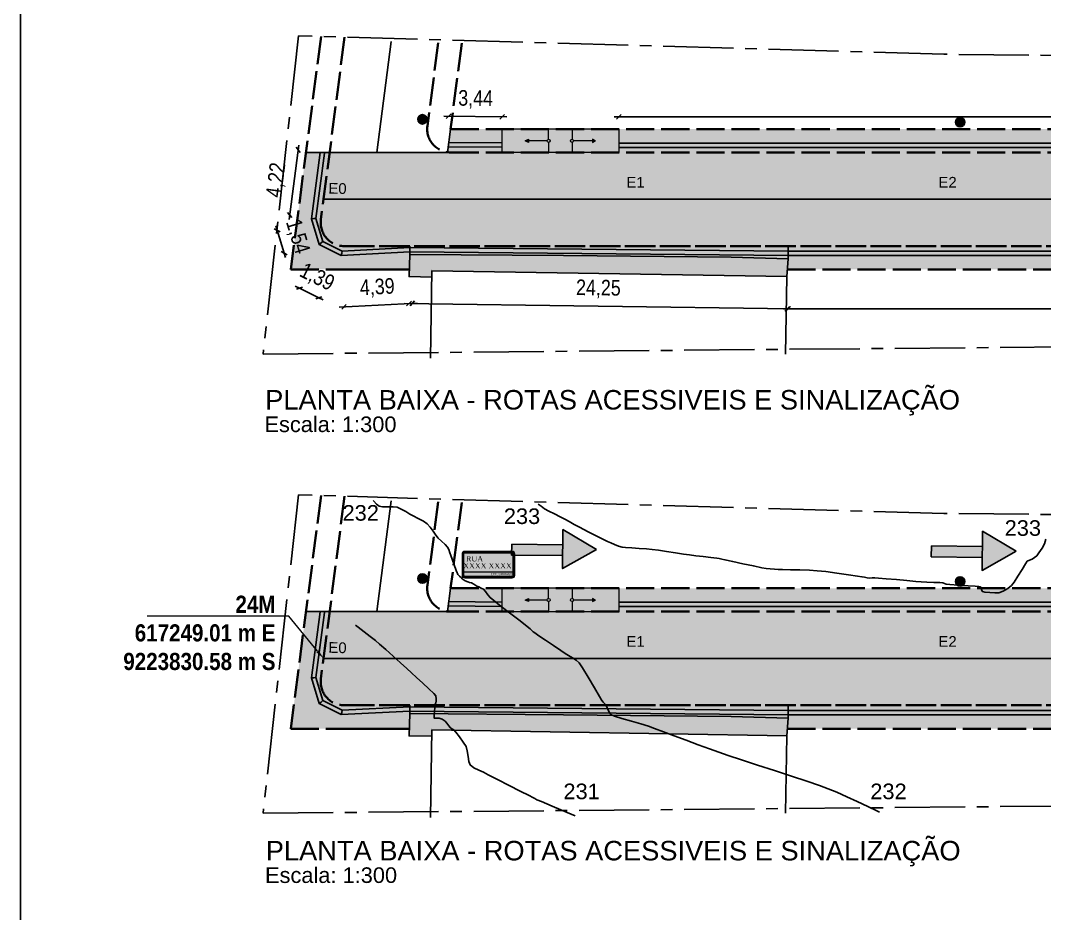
# Model space of a CAD drawing. Header units: feet. Extents: x 203667 to 205527, y 9204857 to 9205156.
# Drawn here: x 205102.5 to 205168.2, y 9205004.1 to 9205061.3 of the extents above; entities that cross this region are included whole.
import ezdxf
from ezdxf import colors
from ezdxf.entities.mleader import LeaderData, LeaderLine
from ezdxf.enums import TextEntityAlignment as Align
from ezdxf.math import Vec2, Vec3

# ---------------------------------------------------------------- set-up
doc = ezdxf.new("R2010")
doc.units = ezdxf.units.FT
doc.header["$LTSCALE"] = 0.3
doc.header["$MEASUREMENT"] = 0
for name, pattern in [('ACAD_ISO02W100', [15, 12, -3]), ('CENTER2', [1.125, 0.75, -0.125, 0.125, -0.125]), ('CONTINUO', [0])]:
    doc.linetypes.add(name, pattern=pattern)
for name, color, linetype in [('_EIXO PROJETADO', 2, 'Continuous'), ('C-ROAD-CNTR-N', 92, 'Continuous'), ('C1-HM-CURVA_INTERMEDIARIA', 3, 'Continuous'), ('CALÇADA', 3, 'Continuous'), ('Calçada Projetada', 20, 'Continuous'), ('cotas1', 7, 'Continuous'), ('Edificação Existente', 1, 'Continuous'), ('Estacas', 7, 'CONTINUO'), ('F-HZ-ESTACA', 98, 'Continuous'), ('Pavimento projetado', 51, 'Continuous'), ('PONTOS_SUBSTITUIDOS', 7, 'Continuous'), ('Poste e Rede Elétrica', 6, 'Continuous'), ('SINALIZACAO', 1, 'Continuous'), ('TEXTOS', 7, 'Continuous')]:
    doc.layers.add(name, color=color, linetype=linetype)
for name, color, linetype, lineweight in [('Alvenaria de 1 Vez', 6, 'ACAD_ISO02W100', 35), ('Cotas Acessibilidade', 5, 'Continuous', 25), ('Cotas Calçadas', 7, 'Continuous', 25), ('Detalhe 2', 1, 'Continuous', 18), ('MEIO FIO PROJETADO', 7, 'ACAD_ISO02W100', 35), ('PENA015', 1, 'Continuous', 15)]:
    doc.layers.add(name, color=color, linetype=linetype, lineweight=lineweight)
doc.styles.add('Arial', font='arial.ttf')
doc.styles.add('COTAS', font='ariblk.ttf', dxfattribs={"width": 0.75})
doc.styles.add('PONTOS_DADOS', font='BOOKOS.TTF')
doc.styles.add('Roman', font='arial.ttf', dxfattribs={"height": 2})
doc.styles.add('TARCISIO', font='swissci.ttf')
doc.dimstyles.new('Cota Piso Tatil', dxfattribs={"dimtxt": 1, "dimasz": 0.3, "dimexe": 1, "dimexo": 1, "dimgap": 0.5, "dimtad": 1, "dimzin": 4, "dimtxsty": 'TARCISIO', "dimblk": 'OBLIQUE', "dimcen": -2, "dimdle": 0.3, "dimse1": 1, "dimse2": 1, "dimclrd": 256, "dimclre": 256, "dimclrt": 5, "dimadec": 0, "dimazin": 0, "dimtfac": 1, "dimtix": 1, "dimtmove": 0, "dimatfit": 3, "dimldrblk": 'DOT', "dimfxl": 1, "dimlwd": -1, "dimlwe": -1, "dimarcsym": 0})

# ---------------------------------------------------------------- blocks, each defined once
blk = doc.blocks.new('r150')
at = {"linetype": 'Continuous'}
h = blk.add_hatch(color=4, dxfattribs=at)
h.dxf.hatch_style = 1
edge = h.paths.add_edge_path()
edge.add_arc((0, 0.907), 0.1, 180, 270, ccw=False)
edge.add_line((-0.1, 0.907), (-1.3, 0.907))
edge.add_line((-1.3, 0.907), (-1.3, 0.807))
edge.add_line((-1.3, 0.807), (-1.5, 0.907))
edge.add_line((-1.5, 0.907), (-1.3, 1.007))
edge.add_line((-1.3, 1.007), (-1.3, 0.907))
edge.add_line((-1.3, 0.907), (-0.1, 0.907))
edge.add_arc((0, 0.907), 0.1, 90, 180, ccw=False)
edge.add_line((0, 1.007), (0, 1.65))
edge.add_line((0, 1.65), (-3, 1.65))
edge.add_line((-3, 1.65), (-3, 0.15))
edge.add_line((-3, 0.15), (0, 0.15))
edge.add_line((0, 0.15), (0, 0.807))
edge = h.paths.add_edge_path()
edge.add_arc((1.5, 0.907), 0.1, 180, 270, ccw=False)
edge.add_arc((1.5, 0.907), 0.1, 90, 180, ccw=False)
edge.add_line((1.5, 1.007), (1.5, 1.65))
edge.add_line((1.5, 1.65), (0, 1.65))
edge.add_line((0, 1.65), (0, 1.007))
edge.add_arc((0, 0.907), 0.1, 0, 90, ccw=False)
edge.add_arc((0, 0.907), 0.1, -90, 0, ccw=False)
edge.add_line((0, 0.807), (0, 0.15))
edge.add_line((0, 0.15), (1.5, 0.15))
edge.add_line((1.5, 0.15), (1.5, 0.807))
edge = h.paths.add_edge_path()
edge.add_line((4.5, 1.65), (1.5, 1.65))
edge.add_line((1.5, 1.65), (1.5, 1.007))
edge.add_arc((1.5, 0.907), 0.1, 0, 90, ccw=False)
edge.add_line((1.6, 0.907), (2.8, 0.907))
edge.add_line((2.8, 0.907), (2.8, 1.007))
edge.add_line((2.8, 1.007), (3, 0.907))
edge.add_line((3, 0.907), (2.8, 0.807))
edge.add_line((2.8, 0.807), (2.8, 0.907))
edge.add_line((2.8, 0.907), (1.6, 0.907))
edge.add_arc((1.5, 0.907), 0.1, -90, 0, ccw=False)
edge.add_line((1.5, 0.807), (1.5, 0.15))
edge.add_line((1.5, 0.15), (4.5, 0.15))
edge.add_line((4.5, 0.15), (4.5, 1.65))
at = {"layer": 'PENA015', "color": 7}
for points in [[(-3, 0.15), (-3, 1.65)], [(-3, 1.65), (4.5, 1.65)], [(0, 1.007), (0, 1.65)], [(1.5, 1.007), (1.5, 1.65)], [(4.5, 0.15), (4.5, 1.65)], [(-1.3, 1.007), (-1.5, 0.907), (-1.3, 0.807)], [(-1.5, 0.907), (-0.1, 0.907)], [(-1.3, 0.807), (-1.3, 1.007)], [(0, 0.15), (0, 0.807)], [(1.5, 0.807), (1.5, 0.15)], [(1.6, 0.907), (3, 0.907)], [(2.8, 0.807), (2.8, 1.007)], [(2.8, 1.007), (3, 0.907), (2.8, 0.807)], [(-3, 0.15), (4.5, 0.15)]]:
    blk.add_lwpolyline(points, dxfattribs=at)
for centre in [(0, 0.907), (1.5, 0.907)]:
    blk.add_circle(centre, 0.1, dxfattribs=at)
blk = doc.blocks.new('_Oblique')
at = {"layer": 'cotas1', "color": 0, "lineweight": -2}
blk.add_line((-0.5, -0.5), (0.5, 0.5), dxfattribs=at)
blk = doc.blocks.new('*D234')
at = {"layer": 'Cotas Acessibilidade', "transparency": 16777216}
blk.add_line((205129.689, 9205055.199), (205133.725, 9205055.157), dxfattribs=at)
at = {"layer": 'Defpoints', "color": 0, "transparency": 16777216}
for p in [(205133.425, 9205055.16), (205129.969, 9205053.243, 0), (205133.405, 9205053.207, 0)]:
    blk.add_point(p, dxfattribs=at)
at = {"layer": 'Cotas Acessibilidade', "transparency": 16777216, "xscale": 0.3, "yscale": 0.3, "zscale": 0.3}
for p, rotation in [((205129.989, 9205055.196), 179.4062735060434), ((205133.425, 9205055.16), 359.4062735060434)]:
    blk.add_blockref('_Oblique', p, dxfattribs=dict(at, rotation=rotation))
at = {"layer": 'Cotas Acessibilidade', "color": 5, "transparency": 16777216, "insert": (205131.718, 9205056.273), "char_height": 1, "attachment_point": 5, "rotation": 359.40627, "style": 'TARCISIO'}
blk.add_mtext('3,44', dxfattribs=at)
blk = doc.blocks.new('_Dot')
at = {"color": 0, "linetype": 'ByBlock', "lineweight": -2}
blk.add_line((-0.5, 0), (-1, 0), dxfattribs=at)
at = {"color": 0, "linetype": 'ByBlock', "const_width": 0.5}
blk.add_lwpolyline([(-0.25, 0, 1), (0.25, 0, 1)], format="xyb", close=True, dxfattribs=at)
blk = doc.blocks.new('*D235')
at = {"layer": 'Cotas Acessibilidade', "transparency": 16777216}
blk.add_line((205140.599, 9205055.16), (205201.629, 9205055.16), dxfattribs=at)
at = {"layer": 'Defpoints', "color": 0, "transparency": 16777216}
for p in [(205201.329, 9205055.16), (205140.899, 9205053.2, 0), (205201.329, 9205053.2, 0)]:
    blk.add_point(p, dxfattribs=at)
at = {"layer": 'Cotas Acessibilidade', "transparency": 16777216, "xscale": 0.3, "yscale": 0.3, "zscale": 0.3, "rotation": 180}
blk.add_blockref('_Oblique', (205140.899, 9205055.16), dxfattribs=at)
at = {"layer": 'Cotas Acessibilidade', "transparency": 16777216, "xscale": 0.3, "yscale": 0.3, "zscale": 0.3}
blk.add_blockref('_Oblique', (205201.329, 9205055.16), dxfattribs=at)
at = {"layer": 'Cotas Acessibilidade', "color": 5, "transparency": 16777216, "insert": (205171.114, 9205056.256), "char_height": 1, "attachment_point": 5, "style": 'TARCISIO'}
blk.add_mtext('60,43', dxfattribs=at)
blk = doc.blocks.new('*D238')
at = {"layer": 'Cotas Acessibilidade', "transparency": 16777216}
blk.add_line((205201.629, 9205042.857), (205151.441, 9205042.857), dxfattribs=at)
at = {"layer": 'Defpoints', "color": 0, "transparency": 16777216}
for p in [(205151.741, 9205046.27, 0), (205201.329, 9205046.27, 0), (205151.741, 9205042.857)]:
    blk.add_point(p, dxfattribs=at)
at = {"layer": 'Cotas Acessibilidade', "transparency": 16777216, "xscale": 0.3, "yscale": 0.3, "zscale": 0.3, "rotation": 180}
blk.add_blockref('_Oblique', (205151.741, 9205042.857), dxfattribs=at)
at = {"layer": 'Cotas Acessibilidade', "transparency": 16777216, "xscale": 0.3, "yscale": 0.3, "zscale": 0.3}
blk.add_blockref('_Oblique', (205201.329, 9205042.857), dxfattribs=at)
at = {"layer": 'Cotas Acessibilidade', "color": 5, "transparency": 16777216, "insert": (205176.535, 9205043.953), "char_height": 1, "attachment_point": 5, "style": 'TARCISIO'}
blk.add_mtext('49,59', dxfattribs=at)
blk = doc.blocks.new('*D456')
at = {"layer": 'Cotas Acessibilidade', "transparency": 16777216}
blk.add_line((205151.994, 9205042.853), (205127.149, 9205043.199), dxfattribs=at)
at = {"layer": 'Defpoints', "color": 0, "transparency": 16777216}
for p in [(205127.496, 9205046.607), (205151.741, 9205046.27, 0), (205127.449, 9205043.195)]:
    blk.add_point(p, dxfattribs=at)
at = {"layer": 'Cotas Acessibilidade', "transparency": 16777216, "xscale": 0.3, "yscale": 0.3, "zscale": 0.3}
for p, rotation in [((205127.449, 9205043.195), 179.2028073965188), ((205151.694, 9205042.858), 359.2028073965188)]:
    blk.add_blockref('_Oblique', p, dxfattribs=dict(at, rotation=rotation))
at = {"layer": 'Cotas Acessibilidade', "color": 5, "transparency": 16777216, "insert": (205139.586, 9205044.122), "char_height": 1, "attachment_point": 5, "rotation": 359.20281, "style": 'TARCISIO'}
blk.add_mtext('24,25', dxfattribs=at)
blk = doc.blocks.new('*D239')
at = {"layer": 'Cotas Acessibilidade', "transparency": 16777216}
blk.add_line((205127.967, 9205043.222), (205122.981, 9205042.963), dxfattribs=at)
at = {"layer": 'Defpoints', "color": 0, "transparency": 16777216}
for p in [(205123.11, 9205046.274, 0), (205127.496, 9205046.502, 0), (205123.281, 9205042.979)]:
    blk.add_point(p, dxfattribs=at)
at = {"layer": 'Cotas Acessibilidade', "transparency": 16777216, "xscale": 0.3, "yscale": 0.3, "zscale": 0.3}
for p, rotation in [((205123.281, 9205042.979), 182.9710579594962), ((205127.667, 9205043.206), 2.971057959496202)]:
    blk.add_blockref('_Oblique', p, dxfattribs=dict(at, rotation=rotation))
at = {"layer": 'Cotas Acessibilidade', "color": 5, "transparency": 16777216, "insert": (205125.417, 9205044.187), "char_height": 1, "attachment_point": 5, "rotation": 2.97106, "style": 'TARCISIO'}
blk.add_mtext('4,39', dxfattribs=at)
blk = doc.blocks.new('*D240')
at = {"layer": 'Cotas Acessibilidade', "transparency": 16777216}
for p, q in [((205120.428, 9205044.175), (205120.159, 9205044.309)), ((205121.669, 9205043.555), (205120.428, 9205044.175)), ((205121.669, 9205043.555), (205121.937, 9205043.421))]:
    blk.add_line(p, q, dxfattribs=at)
at = {"layer": 'Defpoints', "color": 0, "transparency": 16777216}
for p in [(205121.928, 9205047.178, 0), (205123.169, 9205046.558, 0), (205120.428, 9205044.175)]:
    blk.add_point(p, dxfattribs=at)
at = {"layer": 'Cotas Acessibilidade', "transparency": 16777216, "xscale": 0.3, "yscale": 0.3, "zscale": 0.3}
for p, rotation in [((205120.428, 9205044.175), 333.4529470786106), ((205121.669, 9205043.555), 153.4529470786106)]:
    blk.add_blockref('_Oblique', p, dxfattribs=dict(at, rotation=rotation))
at = {"layer": 'Cotas Acessibilidade', "color": 5, "transparency": 16777216, "insert": (205121.538, 9205044.845), "char_height": 1, "attachment_point": 5, "rotation": 333.45295, "style": 'TARCISIO'}
blk.add_mtext('1,39', dxfattribs=at)
blk = doc.blocks.new('*D241')
at = {"layer": 'Cotas Acessibilidade', "transparency": 16777216}
for p, q in [((205118.994, 9205047.89), (205118.906, 9205048.177)), ((205119.441, 9205046.42), (205118.994, 9205047.89)), ((205119.441, 9205046.42), (205119.529, 9205046.133))]:
    blk.add_line(p, q, dxfattribs=at)
at = {"layer": 'Defpoints', "color": 0, "transparency": 16777216}
for p in [(205121.48, 9205048.648, 0), (205118.994, 9205047.89), (205121.928, 9205047.178, 0)]:
    blk.add_point(p, dxfattribs=at)
at = {"layer": 'Cotas Acessibilidade', "transparency": 16777216, "xscale": 0.3, "yscale": 0.3, "zscale": 0.3}
for p, rotation in [((205118.994, 9205047.89), 286.944471324889), ((205119.441, 9205046.42), 106.944471324889)]:
    blk.add_blockref('_Oblique', p, dxfattribs=dict(at, rotation=rotation))
at = {"layer": 'Cotas Acessibilidade', "color": 5, "transparency": 16777216, "insert": (205120.265, 9205047.474), "char_height": 1, "attachment_point": 5, "rotation": 286.94447, "style": 'TARCISIO'}
blk.add_mtext('1,54', dxfattribs=at)
blk = doc.blocks.new('*D242')
at = {"layer": 'Cotas Acessibilidade', "transparency": 16777216}
blk.add_line((205119.759, 9205048.569), (205120.383, 9205053.348), dxfattribs=at)
at = {"layer": 'Defpoints', "color": 0, "transparency": 16777216}
for p in [(205120.344, 9205053.051), (205122.026, 9205052.831, 0), (205121.48, 9205048.648, 0)]:
    blk.add_point(p, dxfattribs=at)
at = {"layer": 'Cotas Acessibilidade', "transparency": 16777216, "xscale": 0.3, "yscale": 0.3, "zscale": 0.3}
for p, rotation in [((205120.344, 9205053.051), 82.56803487574365), ((205119.798, 9205048.867), 262.5680348757436)]:
    blk.add_blockref('_Oblique', p, dxfattribs=dict(at, rotation=rotation))
at = {"layer": 'Cotas Acessibilidade', "color": 5, "transparency": 16777216, "insert": (205118.985, 9205051.101), "char_height": 1, "attachment_point": 5, "rotation": 82.56803, "style": 'TARCISIO'}
blk.add_mtext('4,22', dxfattribs=at)
blk = doc.blocks.new('A$C0B4D12F7')
at = {"layer": 'SINALIZACAO'}
h = blk.add_hatch(color=4, dxfattribs=at)
h.dxf.hatch_style = 1
h.paths.add_polyline_path([(3.391, 0), (5.645, 1.302), (3.391, 2.603)])
h = blk.add_hatch(color=4, dxfattribs=at)
h.dxf.hatch_style = 1
h.paths.add_polyline_path([(3.391, 1.591), (0, 1.591), (0, 0.867), (3.391, 0.867)])
at = {"layer": 'SINALIZACAO', "color": 4}
for p, q in [((3.391, 1.591), (0, 1.591)), ((0, 0.867), (0, 1.591)), ((3.391, 0.867), (0, 0.867))]:
    blk.add_line(p, q, dxfattribs=at)
blk.add_lwpolyline([(5.645, 1.302), (3.391, 2.603), (3.391, 0)], close=True, dxfattribs=at)
blk = doc.blocks.new('A$C7DBB18B5')
at = {"layer": 'Detalhe 2', "lineweight": 20}
h = blk.add_hatch(color=5, dxfattribs=at)
h.dxf.hatch_style = 1
h.paths.add_polyline_path([(0.475, 0.25), (0.025, 0.25, 0.414214), (0, 0.225), (0, 0.025, 0.414214), (0.025, 0), (0.475, 0, 0.414214), (0.5, 0.025), (0.5, 0.225, 0.414214)])
h.paths.add_polyline_path([(0.495, 0.225), (0.495, 0.025, -0.414214), (0.475, 0.005), (0.025, 0.005, -0.414214), (0.005, 0.025), (0.005, 0.225, -0.414214), (0.025, 0.245), (0.475, 0.245, -0.414214)], flags=16)
h.paths.add_polyline_path([(0.485, 0.225), (0.485, 0.025, -0.414214), (0.475, 0.015), (0.025, 0.015, -0.414214), (0.015, 0.025), (0.015, 0.225, -0.414214), (0.025, 0.235), (0.475, 0.235, -0.414214)], flags=0)
h = blk.add_hatch(color=7, dxfattribs=at)
h.dxf.hatch_style = 1
h.paths.add_polyline_path([(0.475, 0.245), (0.025, 0.245, 0.414214), (0.005, 0.225), (0.005, 0.025, 0.414214), (0.025, 0.005), (0.475, 0.005, 0.414214), (0.495, 0.025), (0.495, 0.225, 0.414214)])
h.paths.add_polyline_path([(0.485, 0.225), (0.485, 0.025, -0.414214), (0.475, 0.015), (0.025, 0.015, -0.414214), (0.015, 0.025), (0.015, 0.225, -0.414214), (0.025, 0.235), (0.475, 0.235, -0.414214)], flags=16)
h = blk.add_hatch(color=5, dxfattribs=at)
h.dxf.hatch_style = 1
h.paths.add_polyline_path([(0.485, 0.225, 0.414214), (0.475, 0.235), (0.025, 0.235, 0.414214), (0.015, 0.225), (0.015, 0.025, 0.414214), (0.025, 0.015), (0.475, 0.015, 0.414214), (0.485, 0.025)])
at = {"layer": 'Detalhe 2', "color": 7, "lineweight": 20}
for points in [[(0.025, 0), (0.475, 0, 0.414214), (0.5, 0.025), (0.5, 0.225, 0.414214), (0.475, 0.25), (0.025, 0.25, 0.414214), (0, 0.225), (0, 0.025, 0.414214)], [(0.025, 0.005), (0.475, 0.005, 0.414214), (0.495, 0.025), (0.495, 0.225, 0.414214), (0.475, 0.245), (0.025, 0.245, 0.414214), (0.005, 0.225), (0.005, 0.025, 0.414214)], [(0.025, 0.015), (0.475, 0.015, 0.414214), (0.485, 0.025), (0.485, 0.225, 0.414214), (0.475, 0.235), (0.025, 0.235, 0.414214), (0.015, 0.225), (0.015, 0.025, 0.414214)]]:
    blk.add_lwpolyline(points, format="xyb", close=True, dxfattribs=at)
blk.add_lwpolyline([(0.015, 0.055), (0.485, 0.055)], dxfattribs=at)
at = {"color": 7, "lineweight": 20, "true_color": 0xffffff, "style": 'PONTOS_DADOS'}
for s, height, p in [('RUA', 0.05, (0.1188, 0.205)), ('XXXX XXXX', 0.05, (0.2411, 0.1385)), ('CEP: 00000-000', 0.02, (0.3742, 0.045))]:
    blk.add_text(s, height=height, dxfattribs=at).set_placement(p, align=Align.TOP_CENTER)

msp = doc.modelspace()

# ---------------------------------------------------------------- hatches: boundary and pattern name
at = {"layer": 'CALÇADA'}
h = msp.add_hatch(color=3, dxfattribs=at)
h.dxf.hatch_style = 1
h.paths.add_polyline_path([(205170.845, 9205055.536), (205170.812, 9205054.375), (205178.718, 9205054.207), (205186.401, 9205054.143), (205197.076, 9205054.11), (205197.356, 9205055.288)])
h.paths.add_polyline_path([(205137.347, 9205046.26), (205127.496, 9205046.34), (205127.45, 9205044.915), (205128.91, 9205044.89), (205128.917, 9205045.293), (205151.67, 9205044.917), (205151.742, 9205046.055), (205148.101, 9205046.161)])
h = msp.add_hatch(color=3, dxfattribs=at)
h.dxf.hatch_style = 1
h.paths.add_polyline_path([(205170.845, 9205026.101), (205170.812, 9205024.94), (205178.718, 9205024.772), (205186.401, 9205024.708), (205197.076, 9205024.675), (205197.356, 9205025.853)])
h.paths.add_polyline_path([(205137.347, 9205016.825), (205127.496, 9205016.904), (205127.45, 9205015.479), (205128.91, 9205015.455), (205128.917, 9205015.858), (205151.67, 9205015.482), (205151.742, 9205016.62), (205148.101, 9205016.725)])
at = {"layer": 'Calçada Projetada'}
h = msp.add_hatch(color=256, dxfattribs=at)
h.dxf.hatch_style = 1
h.paths.add_polyline_path([(205130.116, 9205054.375), (205129.921, 9205052.875), (205170.812, 9205052.875), (205170.812, 9205054.375)])
h = msp.add_hatch(color=256, dxfattribs=at)
h.dxf.hatch_style = 1
h.paths.add_polyline_path([(205127.465, 9205045.375), (205127.496, 9205046.34), (205127.496, 9205046.875), (205123.285, 9205046.875, -0.452607), (205121.798, 9205048.568), (205122.358, 9205052.875), (205120.845, 9205052.875), (205119.87, 9205045.375)])
h = msp.add_hatch(color=256, dxfattribs=at)
h.dxf.hatch_style = 1
h.paths.add_polyline_path([(205148.101, 9205046.161), (205151.742, 9205046.055), (205151.742, 9205046.875), (205127.496, 9205046.875), (205127.496, 9205046.34), (205137.347, 9205046.26)])
h = msp.add_hatch(color=256, dxfattribs=at)
h.dxf.hatch_style = 1
h.paths.add_polyline_path([(205243.915, 9205045.375), (205244.03, 9205046.875), (205151.742, 9205046.875), (205151.742, 9205046.055), (205151.699, 9205045.375)])
h = msp.add_hatch(color=256, dxfattribs=at)
h.dxf.hatch_style = 1
h.paths.add_polyline_path([(205130.116, 9205024.94), (205129.921, 9205023.44), (205170.812, 9205023.44), (205170.812, 9205024.94)])
h = msp.add_hatch(color=256, dxfattribs=at)
h.dxf.hatch_style = 1
h.paths.add_polyline_path([(205127.465, 9205015.94), (205127.496, 9205016.904), (205127.496, 9205017.44), (205123.285, 9205017.44, -0.452607), (205121.798, 9205019.133), (205122.358, 9205023.44), (205120.845, 9205023.44), (205119.87, 9205015.94)])
h = msp.add_hatch(color=256, dxfattribs=at)
h.dxf.hatch_style = 1
h.paths.add_polyline_path([(205148.101, 9205016.725), (205151.742, 9205016.62), (205151.742, 9205017.44), (205127.496, 9205017.44), (205127.496, 9205016.904), (205137.347, 9205016.825)])
h = msp.add_hatch(color=256, dxfattribs=at)
h.dxf.hatch_style = 1
h.paths.add_polyline_path([(205243.915, 9205015.94), (205244.03, 9205017.44), (205151.742, 9205017.44), (205151.742, 9205016.62), (205151.699, 9205015.94)])
at = {"layer": 'Pavimento projetado', "lineweight": 20}
h = msp.add_hatch(color=256, dxfattribs=at)
h.dxf.hatch_style = 1
h.paths.add_polyline_path([(205244.03, 9205046.875), (205244.261, 9205049.875), (205121.968, 9205049.875), (205121.798, 9205048.568, 0.452607), (205123.285, 9205046.875)])
h.paths.add_polyline_path([(205244.261, 9205049.875), (205244.491, 9205052.875), (205130.116, 9205052.875), (205122.358, 9205052.875), (205121.968, 9205049.875)])
h = msp.add_hatch(color=256, dxfattribs=at)
h.dxf.hatch_style = 1
h.paths.add_polyline_path([(205244.03, 9205017.44), (205244.261, 9205020.44), (205121.968, 9205020.44), (205121.798, 9205019.133, 0.452607), (205123.285, 9205017.44)])
h.paths.add_polyline_path([(205244.261, 9205020.44), (205244.491, 9205023.44), (205130.116, 9205023.44), (205122.358, 9205023.44), (205121.968, 9205020.44)])
at = {"layer": 'Poste e Rede Elétrica', "linetype": 'ByBlock'}
h = msp.add_hatch(color=256, dxfattribs=at)
h.dxf.hatch_style = 1
h.paths.add_polyline_path([(205128.328, 9205055.299, 1), (205128.282, 9205054.699, 1)])
h = msp.add_hatch(color=256, dxfattribs=at)
h.dxf.hatch_style = 1
h.paths.add_polyline_path([(205162.79, 9205055.117, 1), (205162.744, 9205054.517, 1)])
h = msp.add_hatch(color=256, dxfattribs=at)
h.dxf.hatch_style = 1
h.paths.add_polyline_path([(205128.328, 9205025.864, 1), (205128.282, 9205025.264, 1)])
h = msp.add_hatch(color=256, dxfattribs=at)
h.dxf.hatch_style = 1
h.paths.add_polyline_path([(205162.79, 9205025.682, 1), (205162.744, 9205025.082, 1)])

# ---------------------------------------------------------------- linework, layer by layer
at = {"layer": '_EIXO PROJETADO', "linetype": 'CENTER2', "ltscale": 20}
for points in [[(205247.117, 9205041.102), (205248.181, 9205058.316), (205161.733, 9205059.168), (205120.37, 9205060.358), (205118.095, 9205039.956)], [(205247.117, 9205011.667), (205248.181, 9205028.881), (205161.733, 9205029.733), (205120.37, 9205030.923), (205118.095, 9205010.521)]]:
    msp.add_lwpolyline(points, close=True, dxfattribs=at)
at = {"layer": 'Alvenaria de 1 Vez', "ltscale": 0.5}
for points in [[(205121.812, 9205060.317), (205119.87, 9205045.375), (205127.465, 9205045.375)], [(205130.831, 9205059.874), (205130.116, 9205054.375), (205170.812, 9205054.375)], [(205123.28, 9205045.375), (205127.465, 9205045.375)], [(205151.699, 9205045.375), (205243.915, 9205045.375)], [(205121.812, 9205030.882), (205119.87, 9205015.94), (205127.465, 9205015.94)], [(205130.831, 9205030.439), (205130.116, 9205024.94), (205170.812, 9205024.94)], [(205123.28, 9205015.94), (205127.465, 9205015.94)], [(205151.699, 9205015.94), (205243.915, 9205015.94)]]:
    msp.add_lwpolyline(points, dxfattribs=at)
for points in [[(205128.918, 9205045.375), (205128.918, 9205045.375)], [(205128.918, 9205015.94), (205128.918, 9205015.94)]]:
    msp.add_lwpolyline(points, close=True, dxfattribs=at)
at = {"layer": 'C-ROAD-CNTR-N', "color": 98, "linetype": 'Continuous', "lineweight": -3, "flags": 128}
for points in [[(205126.306, 9205059.978), (205125.383, 9205052.875)], [(205121.968, 9205049.875), (205244.261, 9205049.875)], [(205126.306, 9205030.543), (205125.383, 9205023.44)], [(205121.968, 9205020.44), (205244.261, 9205020.44)]]:
    msp.add_lwpolyline(points, dxfattribs=at)
at = {"layer": 'C1-HM-CURVA_INTERMEDIARIA', "linetype": 'Continuous', "lineweight": -3, "flags": 128}
for points, elevation in [([(205125.159, 9205030.569), (205125.194, 9205030.526), (205125.363, 9205030.333), (205125.529, 9205030.201), (205125.742, 9205030.17), (205126.081, 9205030.167), (205126.433, 9205030.164), (205126.69, 9205030.136), (205126.952, 9205030.02), (205127.241, 9205029.851), (205127.492, 9205029.7), (205127.725, 9205029.579), (205128.045, 9205029.414), (205128.368, 9205029.234), (205128.609, 9205029.068), (205128.795, 9205028.865), (205128.994, 9205028.6), (205129.177, 9205028.34), (205129.318, 9205028.155), (205129.522, 9205027.959), (205129.762, 9205027.745), (205129.922, 9205027.577), (205130.001, 9205027.415), (205130.071, 9205027.217), (205130.13, 9205027.043), (205130.214, 9205026.81), (205130.347, 9205026.436), (205130.47, 9205026.086), (205130.527, 9205025.928), (205130.556, 9205025.877), (205130.586, 9205025.828), (205130.694, 9205025.721), (205130.809, 9205025.61), (205130.866, 9205025.55), (205130.925, 9205025.493), (205131.054, 9205025.419), (205131.208, 9205025.342), (205131.336, 9205025.317), (205131.463, 9205025.29), (205131.612, 9205025.198), (205131.792, 9205025.084), (205131.921, 9205025.024), (205132.082, 9205024.953), (205132.215, 9205024.876), (205132.341, 9205024.733), (205132.501, 9205024.524), (205132.65, 9205024.347), (205132.882, 9205024.156), (205133.365, 9205023.776), (205133.968, 9205023.306), (205134.564, 9205022.842), (205135.025, 9205022.485), (205135.221, 9205022.332), (205135.321, 9205022.235), (205135.412, 9205022.147), (205135.503, 9205022.083), (205135.596, 9205022.021), (205135.78, 9205021.896), (205136.199, 9205021.613), (205136.712, 9205021.266), (205137.18, 9205020.951), (205137.462, 9205020.761), (205137.674, 9205020.63), (205137.924, 9205020.481), (205138.165, 9205020.325), (205138.352, 9205020.17), (205138.572, 9205019.845), (205138.933, 9205019.243), (205139.329, 9205018.561), (205139.652, 9205017.996), (205139.797, 9205017.747), (205139.897, 9205017.644), (205139.984, 9205017.56), (205140.035, 9205017.491), (205140.084, 9205017.419), (205140.139, 9205017.285), (205140.251, 9205017.036), (205140.378, 9205016.847), (205140.615, 9205016.751), (205141.097, 9205016.602), (205141.703, 9205016.425), (205142.309, 9205016.249), (205142.794, 9205016.097), (205143.181, 9205015.959), (205143.754, 9205015.746), (205144.454, 9205015.483), (205145.22, 9205015.196), (205145.989, 9205014.908), (205146.702, 9205014.644), (205147.299, 9205014.429), (205147.905, 9205014.223), (205148.76, 9205013.941), (205149.779, 9205013.609), (205150.875, 9205013.252), (205151.961, 9205012.896), (205152.953, 9205012.567), (205153.763, 9205012.291), (205154.306, 9205012.094), (205154.866, 9205011.861), (205155.504, 9205011.576), (205156.179, 9205011.264), (205156.853, 9205010.947), (205157.486, 9205010.649), (205157.608, 9205010.592)], 232), ([(205135.731, 9205030.327), (205135.909, 9205030.195), (205136.142, 9205030.036), (205136.414, 9205029.883), (205136.767, 9205029.701), (205137.13, 9205029.519), (205137.43, 9205029.365), (205137.713, 9205029.211), (205138.042, 9205029.03), (205138.37, 9205028.85), (205138.654, 9205028.698), (205138.942, 9205028.552), (205139.351, 9205028.347), (205139.788, 9205028.131), (205140.163, 9205027.948), (205140.383, 9205027.845), (205140.61, 9205027.75), (205140.872, 9205027.649), (205141.105, 9205027.579), (205141.333, 9205027.553), (205141.724, 9205027.526), (205142.194, 9205027.498), (205142.661, 9205027.467), (205143.04, 9205027.434), (205143.438, 9205027.382), (205143.959, 9205027.303), (205144.521, 9205027.216), (205145.04, 9205027.135), (205145.433, 9205027.077), (205145.822, 9205027.027), (205146.313, 9205026.967), (205146.799, 9205026.909), (205147.173, 9205026.865), (205147.33, 9205026.846), (205147.41, 9205026.827), (205147.489, 9205026.808), (205147.694, 9205026.764), (205148.195, 9205026.655), (205148.852, 9205026.514), (205149.524, 9205026.371), (205150.07, 9205026.256), (205150.35, 9205026.202), (205150.592, 9205026.176), (205150.869, 9205026.156), (205151.112, 9205026.142), (205151.387, 9205026.135), (205151.891, 9205026.126), (205152.507, 9205026.113), (205153.122, 9205026.094), (205153.618, 9205026.066), (205154.159, 9205026.006), (205154.876, 9205025.912), (205155.609, 9205025.808), (205156.198, 9205025.722), (205156.48, 9205025.679), (205156.64, 9205025.651), (205156.82, 9205025.617), (205156.957, 9205025.598), (205157.134, 9205025.604), (205157.312, 9205025.612), (205157.537, 9205025.594), (205158.037, 9205025.55), (205158.684, 9205025.493), (205159.355, 9205025.433), (205159.924, 9205025.384), (205160.265, 9205025.356), (205160.635, 9205025.337), (205161.088, 9205025.318), (205161.479, 9205025.302), (205161.662, 9205025.291), (205161.767, 9205025.242), (205161.871, 9205025.193), (205162.11, 9205025.175), (205162.648, 9205025.141), (205163.286, 9205025.099), (205163.737, 9205025.065), (205163.974, 9205025.043), (205164.06, 9205025.031), (205164.076, 9205025.025), (205164.092, 9205025.008), (205164.119, 9205024.952), (205164.153, 9205024.841), (205164.208, 9205024.732), (205164.364, 9205024.695), (205164.668, 9205024.659), (205165.005, 9205024.64), (205165.258, 9205024.656), (205165.53, 9205024.761), (205165.829, 9205024.934), (205166.064, 9205025.114), (205166.23, 9205025.333), (205166.476, 9205025.715), (205166.741, 9205026.143), (205166.961, 9205026.499), (205167.074, 9205026.667), (205167.222, 9205026.743), (205167.38, 9205026.81), (205167.538, 9205026.906), (205167.69, 9205027.021), (205167.828, 9205027.202), (205168.029, 9205027.505), (205168.18, 9205027.786), (205168.265, 9205028.08)], 233), ([(205124.019, 9205022.567), (205124.187, 9205022.442), (205124.578, 9205022.151), (205124.965, 9205021.857), (205125.292, 9205021.597), (205125.563, 9205021.364), (205125.963, 9205021.009), (205126.43, 9205020.59), (205126.9, 9205020.164), (205127.313, 9205019.789), (205127.605, 9205019.522), (205127.926, 9205019.226), (205128.328, 9205018.856), (205128.725, 9205018.485), (205129.034, 9205018.189), (205129.169, 9205018.043), (205129.192, 9205017.855), (205129.186, 9205017.7), (205129.159, 9205017.6), (205129.131, 9205017.501), (205129.104, 9205017.265), (205129.066, 9205016.853), (205129.068, 9205016.612), (205129.213, 9205016.606), (205129.388, 9205016.617), (205129.573, 9205016.543), (205129.762, 9205016.431), (205129.871, 9205016.3), (205129.994, 9205016.122), (205130.077, 9205016.01), (205130.197, 9205015.938), (205130.316, 9205015.866), (205130.44, 9205015.722), (205130.677, 9205015.421), (205130.93, 9205015.075), (205131.102, 9205014.792), (205131.178, 9205014.513), (205131.23, 9205014.165), (205131.284, 9205013.836), (205131.367, 9205013.614), (205131.599, 9205013.437), (205131.925, 9205013.282), (205132.214, 9205013.15), (205132.523, 9205012.99), (205133.122, 9205012.683), (205133.859, 9205012.305), (205134.582, 9205011.934), (205135.14, 9205011.648), (205135.382, 9205011.525), (205135.516, 9205011.455), (205135.65, 9205011.387), (205135.934, 9205011.267), (205136.63, 9205010.974), (205137.589, 9205010.571), (205138.094, 9205010.358)], 231)]:
    msp.add_lwpolyline(points, dxfattribs=dict(at, elevation=elevation))
at = {"layer": 'CALÇADA', "color": 3}
for points in [[(205148.101, 9205046.161), (205137.347, 9205046.26), (205127.496, 9205046.34), (205127.45, 9205044.915), (205128.91, 9205044.89), (205128.917, 9205045.293), (205151.67, 9205044.917), (205151.742, 9205046.055)], [(205148.101, 9205046.161), (205137.347, 9205046.26), (205127.496, 9205046.34), (205127.45, 9205044.915), (205128.91, 9205044.89), (205128.917, 9205045.293), (205151.67, 9205044.917), (205151.742, 9205046.055)], [(205148.101, 9205016.725), (205137.347, 9205016.825), (205127.496, 9205016.904), (205127.45, 9205015.479), (205128.91, 9205015.455), (205128.917, 9205015.858), (205151.67, 9205015.482), (205151.742, 9205016.62)], [(205148.101, 9205016.725), (205137.347, 9205016.825), (205127.496, 9205016.904), (205127.45, 9205015.479), (205128.91, 9205015.455), (205128.917, 9205015.858), (205151.67, 9205015.482), (205151.742, 9205016.62)]]:
    msp.add_lwpolyline(points, close=True, dxfattribs=at)
at = {"layer": 'Calçada Projetada'}
for p, q in [((205130.116, 9205054.375), (205129.921, 9205052.875)), ((205122.358, 9205052.875), (205120.845, 9205052.875)), ((205127.496, 9205046.34), (205127.496, 9205046.875)), ((205151.742, 9205046.055), (205151.742, 9205046.875)), ((205130.116, 9205024.94), (205129.921, 9205023.44)), ((205122.358, 9205023.44), (205120.845, 9205023.44)), ((205127.496, 9205016.904), (205127.496, 9205017.44)), ((205151.742, 9205016.62), (205151.742, 9205017.44))]:
    msp.add_line(p, q, dxfattribs=at)
at = {"layer": 'Cotas Acessibilidade', "color": 5}
for p, q in [((205140.899, 9205053.48, 0), (205170.812, 9205053.48, 0)), ((205121.195, 9205048.624, 0), (205121.748, 9205052.867, 0)), ((205121.48, 9205048.648, 0), (205122.026, 9205052.831, 0)), ((205140.899, 9205053.2, 0), (205170.812, 9205053.2, 0)), ((205121.195, 9205048.624, 0), (205121.338, 9205048.636, 0)), ((205121.695, 9205046.981, 0), (205121.195, 9205048.624, 0)), ((205121.48, 9205048.648, 0), (205121.338, 9205048.636, 0)), ((205121.928, 9205047.178, 0), (205121.48, 9205048.648, 0)), ((205121.695, 9205046.981, 0), (205121.812, 9205047.08, 0)), ((205123.11, 9205046.274, 0), (205121.695, 9205046.981, 0)), ((205121.928, 9205047.178, 0), (205121.812, 9205047.08, 0)), ((205123.169, 9205046.558, 0), (205121.928, 9205047.178, 0)), ((205127.498, 9205046.502, 0), (205123.11, 9205046.274, 0)), ((205123.11, 9205046.274, 0), (205123.139, 9205046.416, 0)), ((205123.169, 9205046.558, 0), (205123.139, 9205046.416, 0)), ((205127.492, 9205046.782, 0), (205123.169, 9205046.558, 0)), ((205151.743, 9205046.55, 0), (205127.492, 9205046.782, 0)), ((205127.492, 9205046.782, 0), (205127.495, 9205046.642, 0)), ((205127.498, 9205046.502, 0), (205127.495, 9205046.642, 0)), ((205151.741, 9205046.27, 0), (205127.498, 9205046.502, 0)), ((205151.741, 9205046.27, 0), (205151.742, 9205046.41, 0)), ((205201.329, 9205046.27, 0), (205151.741, 9205046.27, 0)), ((205151.743, 9205046.55, 0), (205151.742, 9205046.41, 0)), ((205201.329, 9205046.55, 0), (205151.743, 9205046.55, 0)), ((205140.899, 9205024.045, 0), (205170.812, 9205024.045, 0)), ((205121.195, 9205019.189, 0), (205121.748, 9205023.432, 0)), ((205121.48, 9205019.212, 0), (205122.026, 9205023.396, 0)), ((205140.899, 9205023.765, 0), (205170.812, 9205023.765, 0)), ((205121.195, 9205019.189, 0), (205121.338, 9205019.201, 0)), ((205121.695, 9205017.546, 0), (205121.195, 9205019.189, 0)), ((205121.48, 9205019.212, 0), (205121.338, 9205019.201, 0)), ((205121.928, 9205017.743, 0), (205121.48, 9205019.212, 0)), ((205121.695, 9205017.546, 0), (205121.812, 9205017.644, 0)), ((205123.11, 9205016.839, 0), (205121.695, 9205017.546, 0)), ((205121.928, 9205017.743, 0), (205121.812, 9205017.644, 0)), ((205123.169, 9205017.123, 0), (205121.928, 9205017.743, 0)), ((205127.492, 9205017.347, 0), (205123.169, 9205017.123, 0)), ((205151.743, 9205017.115, 0), (205127.492, 9205017.347, 0)), ((205127.492, 9205017.347, 0), (205127.495, 9205017.207, 0)), ((205127.498, 9205017.067, 0), (205123.11, 9205016.839, 0)), ((205123.11, 9205016.839, 0), (205123.139, 9205016.981, 0)), ((205123.169, 9205017.123, 0), (205123.139, 9205016.981, 0)), ((205127.498, 9205017.067, 0), (205127.495, 9205017.207, 0)), ((205151.741, 9205016.835, 0), (205127.498, 9205017.067, 0)), ((205151.741, 9205016.835, 0), (205151.742, 9205016.975, 0)), ((205201.329, 9205016.835, 0), (205151.741, 9205016.835, 0)), ((205151.743, 9205017.115, 0), (205151.742, 9205016.975, 0)), ((205201.329, 9205017.115, 0), (205151.743, 9205017.115, 0))]:
    msp.add_line(p, q, dxfattribs=at)
at = {"layer": 'Cotas Calçadas', "color": 5}
for p, q in [((205129.981, 9205053.523, 0), (205133.408, 9205053.487, 0)), ((205129.978, 9205053.243, 0), (205133.405, 9205053.207, 0)), ((205129.981, 9205024.087, 0), (205133.408, 9205024.052, 0)), ((205129.978, 9205023.807, 0), (205133.405, 9205023.772, 0))]:
    msp.add_line(p, q, dxfattribs=at)
at = {"layer": 'Cotas Calçadas'}
for p, q in [((205130.116, 9205052.875), (205122.358, 9205052.875)), ((205130.116, 9205023.44), (205122.358, 9205023.44))]:
    msp.add_line(p, q, dxfattribs=at)
msp.add_lwpolyline([(205102.545, 9205101.793), (205262.499, 9205101.793), (205262.499, 9204907.33), (205102.545, 9204907.33)], close=True, dxfattribs=at)
at = {"layer": 'Edificação Existente', "color": 1}
for points in [[(205128.824, 9205039.682), (205128.917, 9205045.293), (205151.67, 9205044.917), (205151.588, 9205039.955)], [(205128.824, 9205039.682), (205128.917, 9205045.293), (205151.67, 9205044.917), (205151.588, 9205039.955)], [(205128.824, 9205010.247), (205128.917, 9205015.858), (205151.67, 9205015.482), (205151.588, 9205010.52)], [(205128.824, 9205010.247), (205128.917, 9205015.858), (205151.67, 9205015.482), (205151.588, 9205010.52)]]:
    msp.add_lwpolyline(points, dxfattribs=at)
at = {"layer": 'MEIO FIO PROJETADO', "ltscale": 0.5}
for points in [[(205123.319, 9205060.274), (205121.798, 9205048.568, 0.452607), (205123.285, 9205046.875), (205244.03, 9205046.875)], [(205129.323, 9205059.909), (205128.628, 9205054.568, 0.452607), (205130.116, 9205052.875), (205244.491, 9205052.875)], [(205123.319, 9205030.838), (205121.798, 9205019.133, 0.452607), (205123.285, 9205017.44), (205244.03, 9205017.44)], [(205129.323, 9205030.474), (205128.628, 9205025.133, 0.452607), (205130.116, 9205023.44), (205244.491, 9205023.44)]]:
    msp.add_lwpolyline(points, format="xyb", dxfattribs=at)
for points in [[(205123.447, 9205046.875), (205244.03, 9205046.875)], [(205123.447, 9205017.44), (205244.03, 9205017.44)]]:
    msp.add_lwpolyline(points, dxfattribs=at)
at = {"layer": 'PONTOS_SUBSTITUIDOS'}
for p in [(205128.305, 9205054.999), (205128.305, 9205054.999), (205162.767, 9205054.817), (205128.305, 9205025.564), (205128.305, 9205025.564), (205162.767, 9205025.382)]:
    msp.add_point(p, dxfattribs=at)
at = {"layer": 'Poste e Rede Elétrica', "linetype": 'ByBlock'}
for centre in [(205128.305, 9205054.999), (205162.767, 9205054.817), (205128.305, 9205025.564), (205162.767, 9205025.382)]:
    msp.add_circle(centre, 0.301, dxfattribs=at)

# ---------------------------------------------------------------- block references
at = {"layer": 'Estacas', "xscale": 0.9639661851663491, "yscale": 0.9639661851663491, "zscale": 0.9639661851663491, "rotation": 359.3949512521692}
for p in [(205134.019, 9205026.232, 0), (205160.915, 9205026.117, 0)]:
    msp.add_blockref('A$C0B4D12F7', p, dxfattribs=at)
at = {"layer": 'SINALIZACAO', "extrusion": (2.89156e-15, 0.000126738, 1), "rotation": 179.9999999986928}
for p in [(205137.899, 9205054.451, 1166.633), (205137.899, 9205025.016, 1166.629)]:
    msp.add_blockref('r150', p, dxfattribs=at)
at = {"layer": 'SINALIZACAO', "xscale": 6.762977136762542, "yscale": 6.762977136762542, "zscale": 6.762977136762542}
msp.add_blockref('A$C7DBB18B5', (205130.849, 9205025.611), dxfattribs=at)

# ---------------------------------------------------------------- texts
at = {"linetype": 'Continuous', "style": 'Roman'}
for s, height, p in [('PLANTA BAIXA - ROTAS ACESSIVEIS E SINALIZAÇÃO', 1.25, (205118.229, 9205036.397)), ('Escala: 1:300', 1, (205118.183, 9205034.951)), ('PLANTA BAIXA - ROTAS ACESSIVEIS E SINALIZAÇÃO', 1.25, (205118.266, 9205007.496)), ('Escala: 1:300', 1, (205118.22, 9205006.05))]:
    msp.add_text(s, height=height, dxfattribs=at).set_placement(p)
at = {"layer": 'C1-HM-CURVA_INTERMEDIARIA', "linetype": 'Continuous', "lineweight": -3, "style": 'Arial'}
for s, p in [('232', (205123.188, 9205029.273)), ('233', (205133.527, 9205029.059)), ('233', (205165.628, 9205028.302)), ('231', (205137.346, 9205011.42)), ('232', (205157.015, 9205011.42))]:
    msp.add_text(s, height=1, dxfattribs=at).set_placement(p)
at = {"layer": 'F-HZ-ESTACA', "color": 98, "linetype": 'Continuous', "lineweight": -3, "char_height": 0.6858, "attachment_point": 8, "rotation": 358.60986, "style": 'Arial'}
for insert in [(205122.856, 9205050.218), (205122.856, 9205020.783)]:
    msp.add_mtext('{\\fArial|b0|i0|c0|p2;E0}', dxfattribs=dict(at, insert=insert))
at = {"layer": 'F-HZ-ESTACA', "color": 98, "linetype": 'Continuous', "lineweight": -3, "char_height": 0.6858, "attachment_point": 8, "style": 'Arial'}
for s, insert in [('{\\fArial|b0|i0|c0|p2;E1}', (205141.968, 9205050.622)), ('{\\fArial|b0|i0|c0|p2;E2}', (205161.968, 9205050.622)), ('{\\fArial|b0|i0|c0|p2;E1}', (205141.968, 9205021.187)), ('{\\fArial|b0|i0|c0|p2;E2}', (205161.968, 9205021.187))]:
    msp.add_mtext(s, dxfattribs=dict(at, insert=insert))

# ---------------------------------------------------------------- dimensions: what is measured, and where the dimension line sits
at = {"layer": 'Cotas Acessibilidade'}
for p1, p2, distance, picture, middle in [((205129.969, 9205053.243, 0), (205133.405, 9205053.207, 0), 1.953, '*D234', (205131.718, 9205056.273)), ((205140.899, 9205053.2, 0), (205201.329, 9205053.2, 0), 1.96, '*D235', (205171.114, 9205056.256)), ((205121.48, 9205048.648, 0), (205122.026, 9205052.831, 0), 1.696, '*D242', (205118.985, 9205051.101)), ((205121.928, 9205047.178, 0), (205121.48, 9205048.648, 0), 2.599, '*D241', (205120.265, 9205047.474)), ((205123.169, 9205046.558, 0), (205121.928, 9205047.178, 0), 3.357, '*D240', (205121.538, 9205044.845)), ((205127.496, 9205046.502, 0), (205123.11, 9205046.274, 0), 3.3, '*D239', (205125.417, 9205044.187)), ((205151.741, 9205046.27, 0), (205127.496, 9205046.607), 3.413, '*D456', (205139.586, 9205044.122)), ((205201.329, 9205046.27, 0), (205151.741, 9205046.27, 0), 3.413, '*D238', (205176.535, 9205043.953))]:
    dim = msp.add_aligned_dim(p1=p1, p2=p2, distance=distance, dimstyle='Cota Piso Tatil', dxfattribs=at)
    dim.commit()
    dim.dimension.update_dxf_attribs({"geometry": picture, "text_midpoint": middle})

# ---------------------------------------------------------------- leaders
at = {"layer": 'TEXTOS', "color": 1}
ml = msp.add_multileader_mtext('Standard', dxfattribs=at)
ml.set_content('24M \\P617249.01 m E\\P9223830.58 m S', color=1, style='COTAS')
ml.set_leader_properties(color=256, linetype='ByLayer', lineweight=0)
ml.build(insert=Vec2(0, 0))
ml.multileader.update_dxf_attribs({"text_right_attachment_type": 6, "dogleg_length": 0.36, "arrow_head_size": 0.6})
ctx = ml.context
ctx.base_point, ctx.char_height, ctx.arrow_head_size, ctx.landing_gap_size, ctx.plane_origin = Vec3(205108.418, 9205023.906), 1.1, 0.6, 0.5, Vec3(205115.385, 9205048.641)
ctx.right_attachment, ctx.text_align_type = 6, 2
notes = []
notes.append((ctx, [(1, (1, 1, 0), (205119.75, 9205023.145), (-1, 0), 0.36, [(0, [(205121.968, 9205020.44)], 0, [])])]))
ctx.mtext.insert, ctx.mtext.width, ctx.mtext.alignment, ctx.mtext.flow_direction = Vec3(205118.89, 9205024.465), 15.74927, 3, 5
for ctx, leaders in notes:
    for number, flags, end, landing, length, lines in leaders:
        leader = LeaderData()
        leader.index, (leader.has_last_leader_line, leader.has_dogleg_vector, leader.attachment_direction) = number, flags
        leader.last_leader_point, leader.dogleg_vector, leader.dogleg_length = Vec3(end), Vec3(landing), length
        for number, points, colour, breaks in lines:
            line = LeaderLine()
            line.index, line.vertices, line.color, line.breaks = number, Vec3.list(points), colors.encode_raw_color(colour), breaks
            leader.lines.append(line)
        ctx.leaders.append(leader)

doc.saveas('drawing.dxf')
